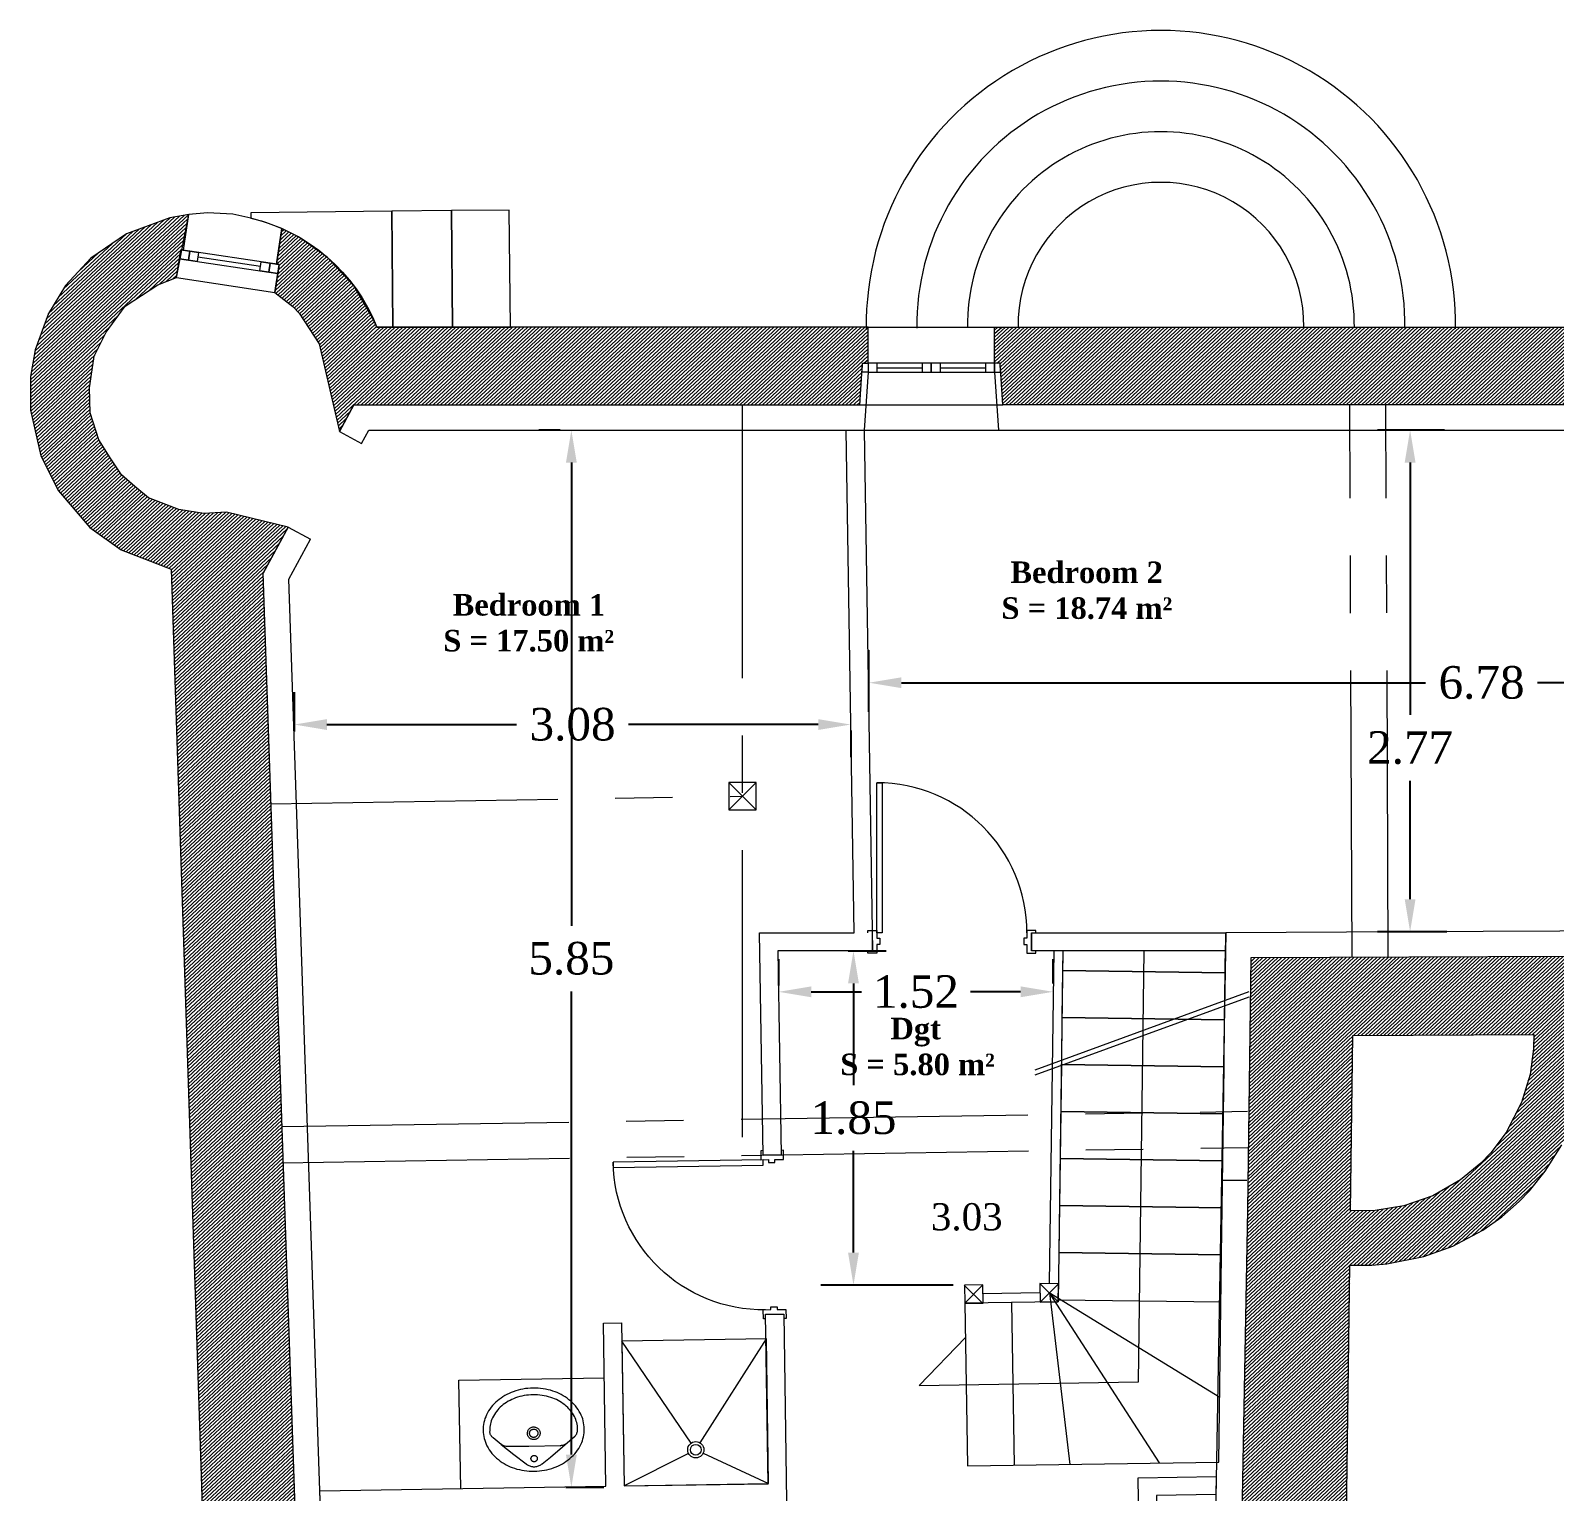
# Model space of a CAD drawing. Header units: millimetres. Extents: x -17502 to -16646, y 1856 to 2034.
# Drawn here: x -17477.45 to -17469.02, y 2014.85 to 2022.93 of the extents above; entities that cross this region are included whole.
import ezdxf
from ezdxf.enums import TextEntityAlignment as Align

# ---------------------------------------------------------------- set-up
doc = ezdxf.new("R2010")
doc.units = ezdxf.units.MM
doc.linetypes.add('AXES', pattern=[50.8, 31.75, -6.35, 6.35, -6.35])
doc.layers.get('0').update_dxf_attribs({"lineweight": 9})
doc.layers.get('Defpoints').update_dxf_attribs({"lineweight": 9})
for name, color, linetype in [('CALQUE_DE_PORTE', 7, 'Continuous'), ('cartouche', 7, 'Continuous'), ('CLOISON', 7, 'Continuous')]:
    doc.layers.add(name, color=color, linetype=linetype)
doc.layers.add('CALQUE_DE_SYMBOLE', color=7, linetype='Continuous', lineweight=9)
doc.styles.get("Standard").update_dxf_attribs({"font": 'times.ttf'})
doc.dimstyles.get("Standard").update_dxf_attribs({"dimtxt": 0.18, "dimasz": 0.18, "dimexe": 0.18, "dimexo": 0.0625, "dimgap": 0.09, "dimtad": 0, "dimtih": 1, "dimtoh": 1, "dimzin": 0, "dimdsep": 46, "dimtxsty": 'Standard', "dimcen": 0.09, "dimadec": 0, "dimazin": 0, "dimtfac": 1, "dimtofl": 0, "dimtmove": 0, "dimatfit": 3, "dimfxl": 1, "dimtolj": 1, "dimtzin": 0, "dimarcsym": 0})

# ---------------------------------------------------------------- blocks, each defined once
blk = doc.blocks.new('PWRDRWGRP197523872', base_point=(6417.13716, 2479.38688))
at = {"layer": 'CALQUE_DE_SYMBOLE', "color": 7, "linetype": 'Continuous'}
for centre, radius, start, end in [((6445.13739, 2445.39477), 33.99211, 90, 108.79071), ((6445.13739, 2445.39477), 33.99211, 71.20929, 90), ((6440.49362, 2454.20044), 23.87634, 129.40067, 153.24002), ((6443.3061, 2450.77633), 28.3076, 108.79071, 129.40067), ((6446.96824, 2450.77633), 28.3076, 50.59933, 71.20929), ((6449.78116, 2454.20044), 23.87634, 26.75998, 50.59933), ((6436.15753, 2456.38689), 19.02037, 153.24002, 180), ((6454.11681, 2456.38689), 19.02037, 0, 26.75998), ((6436.15753, 2456.38689), 19.02037, 180, 206.75998), ((6454.11681, 2456.38689), 19.02037, 333.24002, 0), ((6440.49362, 2458.57328), 23.87634, 206.75998, 230.59933), ((6449.78116, 2458.57328), 23.87634, 309.40067, 333.24002), ((6443.3061, 2461.99739), 28.3076, 230.59933, 251.20929), ((6446.96824, 2461.99739), 28.3076, 288.79071, 309.40067), ((6445.13739, 2467.379), 33.99211, 251.20929, 270), ((6445.13739, 2467.379), 33.99211, 270, 288.79071)]:
    blk.add_arc(centre, radius, start, end, dxfattribs=at)
blk = doc.blocks.new('PWRDRWGRP197523808', base_point=(6420.83719, 2467.379))
at = {"layer": 'CALQUE_DE_SYMBOLE', "color": 7, "linetype": 'Continuous'}
for centre, radius, start, end in [((6436.15753, 2456.38689), 15.32039, 177.9749, 180), ((6436.15753, 2456.38689), 15.32039, 180, 206.75998), ((6454.11681, 2456.38689), 15.32039, 333.24002, 0), ((6454.11681, 2456.38689), 15.32039, 0, 2.0251), ((6440.49362, 2458.57328), 20.17631, 206.75998, 230.59933), ((6449.78095, 2458.57328), 20.17631, 309.40067, 333.24002), ((6443.30632, 2461.99744), 24.60756, 230.59933, 251.20929), ((6445.13739, 2467.379), 30.29213, 251.20929, 270), ((6445.13739, 2467.379), 30.29213, 270, 288.79071), ((6446.96824, 2461.99744), 24.60756, 288.79071, 309.40067)]:
    blk.add_arc(centre, radius, start, end, dxfattribs=at)
blk = doc.blocks.new('A$C0F3700F1')
at = {"lineweight": 9}
for p, q in [((0.2376, 0.5228), (0.2354, 0.5229)), ((0.2419, 0.5223), (0.2376, 0.5228)), ((0.2462, 0.5213), (0.2419, 0.5223)), ((0.2503, 0.5201), (0.2462, 0.5213)), ((0.2544, 0.5184), (0.2503, 0.5201)), ((0.2583, 0.5165), (0.2544, 0.5184)), ((0.262, 0.5141), (0.2583, 0.5165)), ((0.2654, 0.5115), (0.262, 0.5141)), ((0.2687, 0.5086), (0.2654, 0.5115)), ((0.2717, 0.5054), (0.2687, 0.5086)), ((0.3097, 0.4603), (0.2717, 0.5054)), ((0.3097, 0.4603), (0.3651, 0.3928)), ((0.3098, 0.458), (0.3097, 0.4603)), ((0.3098, 0.458), (0.3098, 0.458)), ((0.3124, 0.4545), (0.3098, 0.458)), ((0.3147, 0.4507), (0.3124, 0.4545)), ((0.3167, 0.4468), (0.3147, 0.4507)), ((0.3183, 0.4428), (0.3167, 0.4468)), ((0.3195, 0.4386), (0.3183, 0.4428)), ((0.3204, 0.4343), (0.3195, 0.4386)), ((0.3209, 0.43), (0.3204, 0.4343)), ((0.3211, 0.4256), (0.3209, 0.43)), ((0.3211, 0.4271), (0.3211, 0.4256)), ((0.3221, 0.3074), (0.3211, 0.4271)), ((0.3651, 0.3928), (0.4192, 0.3243)), ((0.2152, 0.2837), (0.215, 0.28)), ((0.215, 0.28), (0.2152, 0.2763)), ((0.2158, 0.2873), (0.2152, 0.2837)), ((0.2152, 0.2763), (0.2158, 0.2727)), ((0.2167, 0.2908), (0.2158, 0.2873)), ((0.2158, 0.2727), (0.2167, 0.2692)), ((0.218, 0.2942), (0.2167, 0.2908)), ((0.2167, 0.2692), (0.218, 0.2658)), ((0.2197, 0.2975), (0.218, 0.2942)), ((0.218, 0.2658), (0.2197, 0.2625)), ((0.2217, 0.3006), (0.2197, 0.2975)), ((0.2197, 0.2625), (0.2217, 0.2594)), ((0.224, 0.3034), (0.2217, 0.3006)), ((0.2217, 0.2594), (0.224, 0.2566)), ((0.2266, 0.306), (0.224, 0.3034)), ((0.224, 0.2566), (0.2266, 0.254)), ((0.2294, 0.3083), (0.2266, 0.306)), ((0.2266, 0.254), (0.2294, 0.2517)), ((0.2271, 0.2824), (0.227, 0.28)), ((0.227, 0.28), (0.2271, 0.2776)), ((0.2275, 0.2848), (0.2271, 0.2824)), ((0.2271, 0.2776), (0.2275, 0.2752)), ((0.2281, 0.2871), (0.2275, 0.2848)), ((0.2275, 0.2752), (0.2281, 0.2729)), ((0.229, 0.2894), (0.2281, 0.2871)), ((0.2281, 0.2729), (0.229, 0.2706)), ((0.2301, 0.2915), (0.229, 0.2894)), ((0.229, 0.2706), (0.2301, 0.2685)), ((0.2325, 0.3103), (0.2294, 0.3083)), ((0.2314, 0.2935), (0.2301, 0.2915)), ((0.2301, 0.2685), (0.2314, 0.2665)), ((0.2329, 0.2954), (0.2314, 0.2935)), ((0.2314, 0.2665), (0.2329, 0.2646)), ((0.2358, 0.312), (0.2325, 0.3103)), ((0.2346, 0.2971), (0.2329, 0.2954)), ((0.2329, 0.2646), (0.2346, 0.2629)), ((0.2365, 0.2986), (0.2346, 0.2971)), ((0.2346, 0.2629), (0.2365, 0.2614)), ((0.2392, 0.3133), (0.2358, 0.312)), ((0.2385, 0.2999), (0.2365, 0.2986)), ((0.2365, 0.2614), (0.2385, 0.2601)), ((0.2406, 0.301), (0.2385, 0.2999)), ((0.2385, 0.2601), (0.2406, 0.259)), ((0.2427, 0.3142), (0.2392, 0.3133)), ((0.2429, 0.3019), (0.2406, 0.301)), ((0.2406, 0.259), (0.2429, 0.2581)), ((0.2463, 0.3148), (0.2427, 0.3142)), ((0.2452, 0.3025), (0.2429, 0.3019)), ((0.2429, 0.2581), (0.2452, 0.2575)), ((0.2476, 0.3029), (0.2452, 0.3025)), ((0.2452, 0.2575), (0.2476, 0.2571)), ((0.25, 0.315), (0.2463, 0.3148)), ((0.25, 0.303), (0.2476, 0.3029)), ((0.2476, 0.2571), (0.25, 0.257)), ((0.2537, 0.3148), (0.25, 0.315)), ((0.2524, 0.3029), (0.25, 0.303)), ((0.25, 0.257), (0.2524, 0.2571)), ((0.2524, 0.3029), (0.2524, 0.3029)), ((0.2548, 0.3025), (0.2524, 0.3029)), ((0.2524, 0.2571), (0.2548, 0.2575)), ((0.2537, 0.3148), (0.2537, 0.3148)), ((0.2573, 0.3142), (0.2537, 0.3148)), ((0.2571, 0.3019), (0.2548, 0.3025)), ((0.2548, 0.2575), (0.2571, 0.2581)), ((0.2594, 0.301), (0.2571, 0.3019)), ((0.2571, 0.2581), (0.2594, 0.259)), ((0.2608, 0.3133), (0.2573, 0.3142)), ((0.2615, 0.2999), (0.2594, 0.301)), ((0.2594, 0.259), (0.2615, 0.2601)), ((0.2642, 0.312), (0.2608, 0.3133)), ((0.2635, 0.2986), (0.2615, 0.2999)), ((0.2615, 0.2601), (0.2635, 0.2614)), ((0.2654, 0.2971), (0.2635, 0.2986)), ((0.2635, 0.2614), (0.2654, 0.2629)), ((0.2675, 0.3103), (0.2642, 0.312)), ((0.2671, 0.2954), (0.2654, 0.2971)), ((0.2654, 0.2629), (0.2671, 0.2646)), ((0.2686, 0.2935), (0.2671, 0.2954)), ((0.2671, 0.2646), (0.2686, 0.2665)), ((0.2706, 0.3083), (0.2675, 0.3103)), ((0.2699, 0.2915), (0.2686, 0.2935)), ((0.2686, 0.2665), (0.2699, 0.2685)), ((0.271, 0.2894), (0.2699, 0.2915)), ((0.2699, 0.2685), (0.271, 0.2706)), ((0.2734, 0.306), (0.2706, 0.3083)), ((0.2706, 0.2517), (0.2734, 0.254)), ((0.2719, 0.2871), (0.271, 0.2894)), ((0.271, 0.2706), (0.2719, 0.2729)), ((0.2725, 0.2848), (0.2719, 0.2871)), ((0.2719, 0.2729), (0.2725, 0.2752)), ((0.2729, 0.2824), (0.2725, 0.2848)), ((0.2725, 0.2752), (0.2729, 0.2776)), ((0.273, 0.28), (0.2729, 0.2824)), ((0.2729, 0.2776), (0.273, 0.28)), ((0.276, 0.3034), (0.2734, 0.306)), ((0.2734, 0.254), (0.276, 0.2566)), ((0.2783, 0.3006), (0.276, 0.3034)), ((0.276, 0.2566), (0.2783, 0.2594)), ((0.2803, 0.2975), (0.2783, 0.3006)), ((0.2783, 0.2594), (0.2803, 0.2625)), ((0.282, 0.2942), (0.2803, 0.2975)), ((0.2803, 0.2625), (0.282, 0.2658)), ((0.2833, 0.2908), (0.282, 0.2942)), ((0.282, 0.2658), (0.2833, 0.2692)), ((0.2842, 0.2873), (0.2833, 0.2908)), ((0.2833, 0.2692), (0.2842, 0.2727)), ((0.2848, 0.2837), (0.2842, 0.2873)), ((0.2842, 0.2727), (0.2848, 0.2763)), ((0.285, 0.28), (0.2848, 0.2837)), ((0.2848, 0.2763), (0.285, 0.28)), ((0.3211, 0.1329), (0.3221, 0.3074)), ((0.3726, 0.2818), (0.3725, 0.28)), ((0.3725, 0.28), (0.3726, 0.2782)), ((0.3729, 0.2836), (0.3726, 0.2818)), ((0.3726, 0.2782), (0.3729, 0.2764)), ((0.3734, 0.2854), (0.3729, 0.2836)), ((0.3729, 0.2764), (0.3734, 0.2746)), ((0.374, 0.2871), (0.3734, 0.2854)), ((0.3734, 0.2746), (0.374, 0.2729)), ((0.3748, 0.2888), (0.374, 0.2871)), ((0.374, 0.2729), (0.3748, 0.2713)), ((0.3758, 0.2903), (0.3748, 0.2888)), ((0.3748, 0.2713), (0.3758, 0.2697)), ((0.377, 0.2917), (0.3758, 0.2903)), ((0.3758, 0.2697), (0.377, 0.2683)), ((0.3783, 0.293), (0.377, 0.2917)), ((0.377, 0.2683), (0.3783, 0.267)), ((0.3797, 0.2942), (0.3783, 0.293)), ((0.3783, 0.267), (0.3797, 0.2658)), ((0.3812, 0.2952), (0.3797, 0.2942)), ((0.3797, 0.2658), (0.3812, 0.2648)), ((0.3829, 0.296), (0.3812, 0.2952)), ((0.3812, 0.2648), (0.3829, 0.264)), ((0.3846, 0.2966), (0.3829, 0.296)), ((0.3829, 0.264), (0.3846, 0.2634)), ((0.3864, 0.2971), (0.3846, 0.2966)), ((0.3846, 0.2634), (0.3864, 0.2629)), ((0.3882, 0.2974), (0.3864, 0.2971)), ((0.3864, 0.2629), (0.3882, 0.2626)), ((0.39, 0.2975), (0.3882, 0.2974)), ((0.3882, 0.2626), (0.39, 0.2625)), ((0.3918, 0.2974), (0.39, 0.2975)), ((0.39, 0.2625), (0.3918, 0.2626)), ((0.3918, 0.2974), (0.3918, 0.2974)), ((0.3936, 0.2971), (0.3918, 0.2974)), ((0.3918, 0.2626), (0.3936, 0.2629)), ((0.3954, 0.2966), (0.3936, 0.2971)), ((0.3936, 0.2629), (0.3954, 0.2634)), ((0.3971, 0.296), (0.3954, 0.2966)), ((0.3954, 0.2634), (0.3971, 0.264)), ((0.3987, 0.2952), (0.3971, 0.296)), ((0.3971, 0.264), (0.3987, 0.2648)), ((0.4003, 0.2942), (0.3987, 0.2952)), ((0.3987, 0.2648), (0.4003, 0.2658)), ((0.4017, 0.293), (0.4003, 0.2942)), ((0.4003, 0.2658), (0.4017, 0.267)), ((0.403, 0.2917), (0.4017, 0.293)), ((0.4017, 0.267), (0.403, 0.2683)), ((0.4042, 0.2903), (0.403, 0.2917)), ((0.403, 0.2683), (0.4042, 0.2697)), ((0.4052, 0.2888), (0.4042, 0.2903)), ((0.4042, 0.2697), (0.4052, 0.2713)), ((0.406, 0.2871), (0.4052, 0.2888)), ((0.4052, 0.2713), (0.406, 0.2729)), ((0.4066, 0.2854), (0.406, 0.2871)), ((0.406, 0.2729), (0.4066, 0.2746)), ((0.4071, 0.2836), (0.4066, 0.2854)), ((0.4066, 0.2746), (0.4071, 0.2764)), ((0.4074, 0.2818), (0.4071, 0.2836)), ((0.4071, 0.2764), (0.4074, 0.2782)), ((0.4075, 0.28), (0.4074, 0.2818)), ((0.4074, 0.2782), (0.4075, 0.28)), ((0.4192, 0.3243), (0.4211, 0.3218)), ((0.4211, 0.3218), (0.4239, 0.3178)), ((0.4239, 0.3178), (0.4264, 0.3136)), ((0.4264, 0.3136), (0.4286, 0.3093)), ((0.4286, 0.3093), (0.4305, 0.3048)), ((0.4311, 0.2569), (0.4293, 0.2523)), ((0.4305, 0.3048), (0.432, 0.3001)), ((0.4325, 0.2615), (0.4311, 0.2569)), ((0.432, 0.3001), (0.4333, 0.2954)), ((0.4336, 0.2663), (0.4325, 0.2615)), ((0.4333, 0.2954), (0.4342, 0.2906)), ((0.4344, 0.2711), (0.4336, 0.2663)), ((0.4342, 0.2906), (0.4348, 0.2857)), ((0.4349, 0.276), (0.4344, 0.2711)), ((0.4348, 0.2857), (0.435, 0.2809)), ((0.435, 0.2809), (0.4349, 0.276)), ((0.2294, 0.2517), (0.2325, 0.2497)), ((0.2325, 0.2497), (0.2358, 0.248)), ((0.2358, 0.248), (0.2392, 0.2467)), ((0.2392, 0.2467), (0.2427, 0.2458)), ((0.2427, 0.2458), (0.2463, 0.2452)), ((0.2463, 0.2452), (0.25, 0.245)), ((0.25, 0.245), (0.2537, 0.2452)), ((0.2537, 0.2452), (0.2573, 0.2458)), ((0.2573, 0.2458), (0.2608, 0.2467)), ((0.2608, 0.2467), (0.2642, 0.248)), ((0.2642, 0.248), (0.2675, 0.2497)), ((0.2675, 0.2497), (0.2706, 0.2517)), ((0.3827, 0.1892), (0.3278, 0.1214)), ((0.4192, 0.2357), (0.3827, 0.1892)), ((0.4221, 0.2396), (0.4192, 0.2357)), ((0.4248, 0.2436), (0.4221, 0.2396)), ((0.4272, 0.2479), (0.4248, 0.2436)), ((0.4293, 0.2523), (0.4272, 0.2479)), ((0.3278, 0.1214), (0.2717, 0.0546)), ((0.3098, 0.102), (0.3124, 0.1055)), ((0.3124, 0.1055), (0.3147, 0.1092)), ((0.3147, 0.1092), (0.3166, 0.1131)), ((0.3166, 0.1131), (0.3183, 0.1171)), ((0.3183, 0.1171), (0.3195, 0.1213)), ((0.3195, 0.1213), (0.3204, 0.1256)), ((0.3204, 0.1256), (0.3209, 0.1299)), ((0.3209, 0.1299), (0.3211, 0.1342)), ((0.3211, 0.1344), (0.3211, 0.1342)), ((0.3211, 0.1342), (0.3211, 0.1329)), ((0.2398, 0.0374), (0.2354, 0.0371)), ((0.2441, 0.0382), (0.2398, 0.0374)), ((0.2483, 0.0393), (0.2441, 0.0382)), ((0.2524, 0.0407), (0.2483, 0.0393)), ((0.2564, 0.0425), (0.2524, 0.0407)), ((0.2602, 0.0447), (0.2564, 0.0425)), ((0.2638, 0.0471), (0.2602, 0.0447)), ((0.2671, 0.0499), (0.2638, 0.0471)), ((0.2702, 0.053), (0.2671, 0.0499)), ((0.2717, 0.0546), (0.2702, 0.053))]:
    blk.add_line(p, q, dxfattribs=at)
at = {"lineweight": 9, "xscale": -0.009999999994778408, "yscale": 0.01000000000203727, "zscale": 0.01, "rotation": 270.0001059504748}
for name, p in [('PWRDRWGRP197523872', (0.46, 0)), ('PWRDRWGRP197523808', (0.3399, 0.037))]:
    blk.add_blockref(name, p, dxfattribs=at)
blk = doc.blocks.new('*D340')
at = {"color": 0, "lineweight": -2, "transparency": 16777216}
for p, q in [((-17469.6309, 2020.7228), (-17470.0015, 2020.7228)), ((-17469.8215, 2020.5428), (-17469.8215, 2019.1472)), ((-17469.8215, 2018.1282), (-17469.8215, 2018.7836)), ((-17469.6186, 2017.9482), (-17470.0015, 2017.9482))]:
    blk.add_line(p, q, dxfattribs=at)
at = {"color": 0, "lineweight": 9, "transparency": 16777216}
for points in [[(-17469.8515, 2020.5428), (-17469.7915, 2020.5428), (-17469.8215, 2020.7228)], [(-17469.8515, 2018.1282), (-17469.7915, 2018.1282), (-17469.8215, 2017.9482)]]:
    blk.add_solid(points, dxfattribs=at)
at = {"layer": 'Defpoints', "color": 0, "lineweight": 9, "transparency": 16777216}
for p in [(-17469.5684, 2020.7228), (-17469.8215, 2017.9482), (-17469.5561, 2017.9482)]:
    blk.add_point(p, dxfattribs=at)
at = {"color": 0, "lineweight": 9, "transparency": 16777216, "insert": (-17469.8215, 2018.9654), "char_height": 0.18, "attachment_point": 5}
blk.add_mtext('\\A1;2.77', dxfattribs=at)
blk = doc.blocks.new('A$C252C0633')
at = {"layer": 'CALQUE_DE_PORTE', "color": 15, "linetype": 'Continuous', "lineweight": 9}
for p, q in [((0.05, 0.9427), (0.08, 0.9427)), ((0.05, 0.1127), (0.05, 0.9427)), ((0.05, 0.9427), (0.05, 0.9427)), ((0.08, 0.9427), (0.08, 0.1127)), ((0, 0.1127), (0, 0.1254)), ((0, 0.1254), (0.05, 0.1254)), ((0.05, 0.1254), (0.05, 0.0827)), ((0.08, 0.1127), (0.05, 0.1127)), ((0.93, 0.1254), (0.88, 0.1254)), ((0.88, 0.1254), (0.88, 0.0827)), ((0.93, 0.1127), (0.93, 0.1254)), ((0, 0), (0, 0.0127)), ((0.05, 0), (0, 0)), ((0.05, 0.0827), (0.0659, 0.0827)), ((0.0659, 0.0476), (0.05, 0.0476)), ((0.05, 0.0476), (0.05, 0)), ((0.0659, 0.0827), (0.0659, 0.0476)), ((0.88, 0.0827), (0.8641, 0.0827)), ((0.8641, 0.0827), (0.8641, 0.0476)), ((0.8641, 0.0476), (0.88, 0.0476)), ((0.88, 0.0476), (0.88, 0)), ((0.88, 0), (0.93, 0)), ((0.93, 0), (0.93, 0.0127))]:
    blk.add_line(p, q, dxfattribs=at)
blk.add_arc((0.05, 0.1127), 0.83, 0, 90, dxfattribs=at)
at = {"layer": 'CLOISON', "color": 1, "linetype": 'Continuous', "lineweight": 9}
for p, q in [((0.0246, 0.1127), (0.0246, 0.0127)), ((0.9054, 0.1127), (0.9054, 0.0127))]:
    blk.add_line(p, q, dxfattribs=at)
blk = doc.blocks.new('*D570')
at = {"color": 0, "lineweight": -2, "transparency": 16777216}
for p, q in [((-17466.0374, 2019.6778), (-17466.0374, 2019.1455)), ((-17472.8152, 2019.1643), (-17472.8152, 2019.5055)), ((-17472.6352, 2019.3255), (-17469.7355, 2019.3255)), ((-17466.2174, 2019.3255), (-17469.1171, 2019.3255))]:
    blk.add_line(p, q, dxfattribs=at)
at = {"color": 0, "lineweight": 9, "transparency": 16777216}
for points in [[(-17472.6352, 2019.3555), (-17472.6352, 2019.2955), (-17472.8152, 2019.3255)], [(-17466.2174, 2019.3555), (-17466.2174, 2019.2955), (-17466.0374, 2019.3255)]]:
    blk.add_solid(points, dxfattribs=at)
at = {"layer": 'Defpoints', "color": 0, "lineweight": 9, "transparency": 16777216}
for p in [(-17466.0374, 2019.7403), (-17466.0374, 2019.3255), (-17472.8152, 2019.1018)]:
    blk.add_point(p, dxfattribs=at)
at = {"color": 0, "lineweight": 9, "transparency": 16777216, "insert": (-17469.4263, 2019.3255), "char_height": 0.18, "attachment_point": 5}
blk.add_mtext('\\A1;6.78', dxfattribs=at)
blk = doc.blocks.new('*D571')
at = {"color": 0, "lineweight": -2, "transparency": 16777216}
for p, q in [((-17474.5235, 2020.7228), (-17474.641, 2020.7228)), ((-17474.461, 2020.5428), (-17474.461, 2017.9817)), ((-17474.461, 2015.0569), (-17474.461, 2017.618)), ((-17474.4912, 2014.8769), (-17474.281, 2014.8769))]:
    blk.add_line(p, q, dxfattribs=at)
at = {"color": 0, "lineweight": 9, "transparency": 16777216}
for points in [[(-17474.491, 2020.5428), (-17474.431, 2020.5428), (-17474.461, 2020.7228)], [(-17474.491, 2015.0569), (-17474.431, 2015.0569), (-17474.461, 2014.8769)]]:
    blk.add_solid(points, dxfattribs=at)
at = {"layer": 'Defpoints', "color": 0, "lineweight": 9, "transparency": 16777216}
for p in [(-17474.461, 2020.7228), (-17474.461, 2020.7228), (-17474.5537, 2014.8769)]:
    blk.add_point(p, dxfattribs=at)
at = {"color": 0, "lineweight": 9, "transparency": 16777216, "insert": (-17474.461, 2017.7998), "char_height": 0.18, "attachment_point": 5}
blk.add_mtext('\\A1;5.85', dxfattribs=at)
blk = doc.blocks.new('*D572')
at = {"color": 0, "lineweight": -2, "transparency": 16777216}
for p, q in [((-17475.9932, 2019.0563), (-17475.9932, 2019.2741)), ((-17475.8132, 2019.0941), (-17474.7639, 2019.0941)), ((-17473.0956, 2019.0941), (-17474.1448, 2019.0941)), ((-17472.9156, 2019.0607), (-17472.9156, 2018.9141))]:
    blk.add_line(p, q, dxfattribs=at)
at = {"color": 0, "lineweight": 9, "transparency": 16777216}
for points in [[(-17475.8132, 2019.1241), (-17475.8132, 2019.0641), (-17475.9932, 2019.0941)], [(-17473.0956, 2019.1241), (-17473.0956, 2019.0641), (-17472.9156, 2019.0941)]]:
    blk.add_solid(points, dxfattribs=at)
at = {"layer": 'Defpoints', "color": 0, "lineweight": 9, "transparency": 16777216}
for p in [(-17472.9156, 2019.1232), (-17472.9156, 2019.0941), (-17475.9932, 2018.9938)]:
    blk.add_point(p, dxfattribs=at)
at = {"color": 0, "lineweight": 9, "transparency": 16777216, "insert": (-17474.4544, 2019.0941), "char_height": 0.18, "attachment_point": 5}
blk.add_mtext('\\A1;3.08', dxfattribs=at)
blk = doc.blocks.new('*D574')
at = {"color": 0, "lineweight": -2, "transparency": 16777216}
for p, q in [((-17473.3143, 2017.6503), (-17473.3143, 2017.7959)), ((-17471.7959, 2017.6611), (-17471.7959, 2017.7959)), ((-17473.1343, 2017.6159), (-17472.8566, 2017.6159)), ((-17471.9759, 2017.6159), (-17472.2536, 2017.6159))]:
    blk.add_line(p, q, dxfattribs=at)
at = {"color": 0, "lineweight": 9, "transparency": 16777216}
for points in [[(-17473.1343, 2017.6459), (-17473.1343, 2017.5859), (-17473.3143, 2017.6159)], [(-17471.9759, 2017.6459), (-17471.9759, 2017.5859), (-17471.7959, 2017.6159)]]:
    blk.add_solid(points, dxfattribs=at)
at = {"layer": 'Defpoints', "color": 0, "lineweight": 9, "transparency": 16777216}
for p in [(-17471.7959, 2017.6159), (-17473.3143, 2017.5878), (-17471.7959, 2017.5986)]:
    blk.add_point(p, dxfattribs=at)
at = {"color": 0, "lineweight": 9, "transparency": 16777216, "insert": (-17472.5551, 2017.6159), "char_height": 0.18, "attachment_point": 5}
blk.add_mtext('\\A1;1.52', dxfattribs=at)
blk = doc.blocks.new('*D575')
at = {"color": 0, "lineweight": -2, "transparency": 16777216}
for p, q in [((-17472.9295, 2017.8425), (-17472.7205, 2017.8425)), ((-17472.9005, 2017.6625), (-17472.9005, 2017.0997)), ((-17472.9005, 2016.1733), (-17472.9005, 2016.7361)), ((-17472.35, 2015.9933), (-17473.0805, 2015.9933))]:
    blk.add_line(p, q, dxfattribs=at)
at = {"color": 0, "lineweight": 9, "transparency": 16777216}
for points in [[(-17472.9305, 2017.6625), (-17472.8705, 2017.6625), (-17472.9005, 2017.8425)], [(-17472.9305, 2016.1733), (-17472.8705, 2016.1733), (-17472.9005, 2015.9933)]]:
    blk.add_solid(points, dxfattribs=at)
at = {"layer": 'Defpoints', "color": 0, "lineweight": 9, "transparency": 16777216}
for p in [(-17472.992, 2017.8425), (-17472.9005, 2015.9933), (-17472.2875, 2015.9933)]:
    blk.add_point(p, dxfattribs=at)
at = {"color": 0, "lineweight": 9, "transparency": 16777216, "insert": (-17472.9005, 2016.9179), "char_height": 0.18, "attachment_point": 5}
blk.add_mtext('\\A1;1.85', dxfattribs=at)

msp = doc.modelspace()

# ---------------------------------------------------------------- hatches: boundary and pattern name
at = {"lineweight": 9}
h = msp.add_hatch(dxfattribs=at)
h.set_pattern_fill('ANSI31', color=256, scale=0.0045, angle=358, style=0)
h.set_pattern_definition([(43, (2697.647914, 3561.128666), (-0.009744051569, 0.010449216012), [])])
h.paths.add_polyline_path([(-17468.1196, 2021.2928), (-17465.4767, 2021.2928), (-17465.4698, 2019.5349), (-17465.6698, 2019.5341), (-17465.6699, 2019.5791), (-17465.8999, 2019.5782), (-17465.8999, 2020.8628), (-17468.0746, 2020.8628), (-17468.0896, 2021.0928), (-17468.1196, 2021.0928)], flags=17)
h.paths.add_polyline_path([(-17465.468, 2019.0849), (-17465.668, 2019.0841), (-17465.6678, 2019.0391), (-17465.7178, 2019.0389), (-17465.8978, 2019.0382), (-17465.893, 2017.8244), (-17470.7022, 2017.8031), (-17470.7205, 2016.4121), (-17470.8629, 2008.7347), (-17475.7923, 2008.6565), (-17475.9407, 2013.145), (-17475.4967, 2013.1597), (-17475.5199, 2013.8593), (-17475.9572, 2013.8449), (-17476.1652, 2019.9308), (-17476.0281, 2020.1863), (-17476.3684, 2020.2681), (-17476.494, 2020.2622), (-17476.6331, 2020.2837), (-17476.7996, 2020.3472), (-17476.8749, 2020.4109), (-17476.9502, 2020.4745), (-17477.0122, 2020.5692), (-17477.0754, 2020.669), (-17477.1228, 2020.8175), (-17477.1266, 2020.9561), (-17477.0998, 2021.1315), (-17477.0351, 2021.2642), (-17476.9296, 2021.4074), (-17476.7481, 2021.5269), (-17476.6446, 2021.5659), (-17476.5772, 2021.9148), (-17476.6828, 2021.8967), (-17476.9224, 2021.8086), (-17477.1199, 2021.6731), (-17477.2586, 2021.5229), (-17477.3538, 2021.3683), (-17477.4277, 2021.1673), (-17477.4529, 2021.0191), (-17477.4529, 2020.833), (-17477.3953, 2020.5806), (-17477.2978, 2020.3861), (-17477.1246, 2020.1838), (-17476.951, 2020.0597), (-17476.6751, 2019.9544), (-17476.2823, 2008.0823), (-17470.2602, 2008.1767), (-17470.1545, 2016.105), (-17470.0334, 2016.1045), (-17469.9502, 2016.111), (-17469.746, 2016.1513), (-17469.5851, 2016.2093), (-17469.4185, 2016.2982), (-17469.3144, 2016.372), (-17469.2184, 2016.456), (-17469.1618, 2016.5145), (-17469.0737, 2016.6234), (-17468.9831, 2016.7693), (-17468.9406, 2016.8577), (-17468.9002, 2016.9642), (-17468.8735, 2017.0574), (-17468.854, 2017.1531), (-17468.8414, 2017.2582), (-17468.8379, 2017.3806), (-17465.46, 2017.3964)])
h.paths.add_polyline_path([(-17469.1378, 2017.3792), (-17469.1391, 2017.3004), (-17469.1581, 2017.1585), (-17469.2048, 2017.004), (-17469.2903, 2016.8381), (-17469.3752, 2016.726), (-17469.4297, 2016.669), (-17469.542, 2016.5763), (-17469.6964, 2016.488), (-17469.8568, 2016.4318), (-17470.0153, 2016.4056), (-17470.1506, 2016.4046), (-17470.1378, 2017.3745)], flags=16)
h.paths.add_polyline_path([(-17475.8964, 2013.7468), (-17475.6165, 2013.7561), (-17475.6, 2013.2564), (-17475.8798, 2013.2471)], flags=16)
h = msp.add_hatch(dxfattribs=at)
h.set_pattern_fill('ANSI31', color=256, scale=0.0045, angle=358, style=0)
h.set_pattern_definition([(43, (2515.887119, 3432.671457), (-0.009744051569, 0.010449216012), [])])
h.paths.add_polyline_path([(-17472.85, 2021.0928), (-17472.82, 2021.0928), (-17472.82, 2021.2928), (-17473.9696, 2021.2928), (-17475.5372, 2021.2928), (-17475.5584, 2021.3423), (-17475.6621, 2021.5178), (-17475.8119, 2021.6794), (-17475.9697, 2021.7909), (-17476.063, 2021.8378), (-17476.0926, 2021.64), (-17476.0777, 2021.6378), (-17476.1007, 2021.4845), (-17476.002, 2021.4063), (-17475.9658, 2021.3688), (-17475.8561, 2021.1999), (-17475.7443, 2020.715), (-17475.665, 2020.8628), (-17473.9696, 2020.8628), (-17472.865, 2020.8628)])
h = msp.add_hatch(dxfattribs=at)
h.set_pattern_fill('ANSI31', color=256, scale=0.0045, angle=358, style=0)
h.set_pattern_definition([(43, (2743.227143, 3231.662814), (-0.009744051569, 0.010449216012), [])])
h.paths.add_polyline_path([(-17472.12, 2021.2928), (-17468.8196, 2021.2928), (-17468.8196, 2021.0928), (-17468.8496, 2021.0928), (-17468.8646, 2020.8628), (-17472.075, 2020.8628), (-17472.09, 2021.0928), (-17472.12, 2021.0908)])

# ---------------------------------------------------------------- linework, layer by layer
for points in [[(-17475.9572, 2013.8449), (-17476.1652, 2019.9308), (-17476.0281, 2020.1863), (-17476.3684, 2020.2681), (-17476.494, 2020.2622), (-17476.6331, 2020.2837), (-17476.7996, 2020.3472), (-17476.8749, 2020.4109), (-17476.9502, 2020.4745), (-17477.0122, 2020.5692), (-17477.0754, 2020.669), (-17477.1228, 2020.8175), (-17477.1266, 2020.9561), (-17477.0998, 2021.1315), (-17477.0351, 2021.2642), (-17476.9296, 2021.4074), (-17476.7481, 2021.5269), (-17476.6446, 2021.5659), (-17476.5772, 2021.9148), (-17476.6828, 2021.8967), (-17476.9224, 2021.8086), (-17477.1199, 2021.6731), (-17477.2586, 2021.5229), (-17477.3538, 2021.3683), (-17477.4277, 2021.1673), (-17477.4529, 2021.0191), (-17477.4529, 2020.833), (-17477.3953, 2020.5806), (-17477.2978, 2020.3861), (-17477.1246, 2020.1838), (-17476.951, 2020.0597), (-17476.6751, 2019.9544), (-17476.2823, 2008.0823)], [(-17476.6446, 2021.5659), (-17476.6217, 2021.7192), (-17476.6069, 2021.717), (-17476.5772, 2021.9148)], [(-17476.063, 2021.8378), (-17476.151, 2021.8715), (-17476.2344, 2021.895), (-17476.3329, 2021.9173), (-17476.4739, 2021.9243), (-17476.5772, 2021.9148)], [(-17476.1007, 2021.4845), (-17476.0777, 2021.6378), (-17476.0926, 2021.64), (-17476.063, 2021.8378)], [(-17476.6446, 2021.5659), (-17476.1007, 2021.4845)], [(-17472.82, 2021.2928), (-17472.12, 2021.2928)], [(-17475.665, 2020.8628), (-17475.7443, 2020.715)], [(-17472.865, 2020.8628), (-17472.075, 2020.8628)], [(-17476.0281, 2020.1863), (-17476.1652, 2019.9308)], [(-17473.5892, 2018.6228), (-17473.4392, 2018.7728)], [(-17473.4392, 2018.6228), (-17473.5892, 2018.7728)], [(-17471.7424, 2017.8425), (-17471.768, 2015.9015), (-17472.284, 2015.8934), (-17472.2697, 2014.9935), (-17470.8796, 2015.0155), (-17470.8422, 2017.8725), (-17470.8422, 2017.8725), (-17470.8422, 2017.8725)], [(-17471.7424, 2017.8425), (-17471.7438, 2017.7332), (-17470.8439, 2017.7213), (-17470.8422, 2017.8725), (-17470.8422, 2017.8725), (-17470.8422, 2017.8725)], [(-17472.281, 2015.7034), (-17472.5368, 2015.4393), (-17471.3238, 2015.4585), (-17471.2924, 2017.8425)], [(-17471.7924, 2017.8425), (-17471.8181, 2016.0022)], [(-17465.893, 2017.8244), (-17470.7022, 2017.8031), (-17470.7205, 2016.4121), (-17470.8629, 2008.7347)], [(-17471.8959, 2017.1849), (-17470.7112, 2017.6169)], [(-17471.8963, 2017.1566), (-17470.7116, 2017.5885)], [(-17470.2602, 2008.1767), (-17470.1545, 2016.105), (-17470.0334, 2016.1045), (-17469.9502, 2016.111), (-17469.746, 2016.1513), (-17469.5851, 2016.2093), (-17469.4185, 2016.2982), (-17469.3144, 2016.372), (-17469.2184, 2016.456), (-17469.1618, 2016.5145), (-17469.0737, 2016.6234), (-17468.9831, 2016.7693)], [(-17470.8651, 2016.5743), (-17470.725, 2016.5743)], [(-17472.2875, 2015.9933), (-17472.186, 2015.8949)], [(-17472.284, 2015.8934), (-17472.1856, 2015.9949)], [(-17471.8688, 2015.9514), (-17472.1848, 2015.9449)], [(-17471.8696, 2016.0029), (-17471.768, 2015.9015), (-17471.7667, 2016.0015), (-17471.868, 2015.9)], [(-17471.8188, 2015.9522), (-17470.8748, 2015.3739)], [(-17471.8173, 2015.9507), (-17471.2087, 2015.0103)], [(-17471.817, 2015.9511), (-17471.703, 2015.0025)], [(-17472.0098, 2014.9976), (-17472.024, 2015.8975)], [(-17473.7981, 2015.1203), (-17474.1823, 2015.6845)], [(-17473.7486, 2015.1211), (-17473.3824, 2015.6972)], [(-17472.5368, 2015.4393), (-17472.281, 2015.7034)], [(-17475.0732, 2014.8675), (-17475.0827, 2015.4675), (-17474.2791, 2015.4802)], [(-17473.813, 2015.063), (-17474.1696, 2014.8846)], [(-17473.7319, 2015.0643), (-17473.3697, 2014.8973)]]:
    msp.add_lwpolyline(points, dxfattribs=at)
msp.add_lwpolyline([(-17476.2347, 2021.924), (-17476.2344, 2021.895, -0.24542), (-17475.5372, 2021.2928), (-17475.4477, 2021.2928), (-17475.4548, 2021.9326)], format="xyb", close=True, dxfattribs=at)
for points in [[(-17475.4548, 2021.9326), (-17475.4477, 2021.2928), (-17475.1177, 2021.2928), (-17475.1248, 2021.9363)], [(-17475.1248, 2021.9363), (-17475.1177, 2021.2928), (-17474.7976, 2021.2928), (-17474.8048, 2021.9398)], [(-17472.85, 2021.0928), (-17472.82, 2021.0928), (-17472.82, 2021.2928), (-17473.9696, 2021.2928), (-17475.5372, 2021.2928), (-17475.5584, 2021.3423), (-17475.6621, 2021.5178), (-17475.8119, 2021.6794), (-17475.9697, 2021.7909), (-17476.063, 2021.8378), (-17476.0926, 2021.64), (-17476.0777, 2021.6378), (-17476.1007, 2021.4845), (-17476.002, 2021.4063), (-17475.9658, 2021.3688), (-17475.8561, 2021.1999), (-17475.7443, 2020.715), (-17475.665, 2020.8628), (-17473.9696, 2020.8628), (-17472.865, 2020.8628)], [(-17472.12, 2021.2928), (-17468.8196, 2021.2928), (-17468.8196, 2021.0928), (-17468.8496, 2021.0928), (-17468.8646, 2020.8628), (-17472.075, 2020.8628), (-17472.09, 2021.0928), (-17472.12, 2021.0908)], [(-17473.5892, 2018.6228), (-17473.4392, 2018.6228), (-17473.4392, 2018.7728), (-17473.5892, 2018.7728)], [(-17470.8439, 2017.7213), (-17471.7438, 2017.7332), (-17471.7473, 2017.4732), (-17470.8473, 2017.4613)], [(-17470.8473, 2017.4613), (-17471.7473, 2017.4732), (-17471.7507, 2017.2132), (-17470.8508, 2017.2014)], [(-17469.1378, 2017.3792), (-17469.1391, 2017.3004), (-17469.1581, 2017.1585), (-17469.2048, 2017.004), (-17469.2903, 2016.8381), (-17469.3752, 2016.726), (-17469.4297, 2016.669), (-17469.542, 2016.5763), (-17469.6964, 2016.488), (-17469.8568, 2016.4318), (-17470.0153, 2016.4056), (-17470.1506, 2016.4046), (-17470.1378, 2017.3745)], [(-17470.8508, 2017.2014), (-17471.7507, 2017.2132), (-17471.7541, 2016.9532), (-17470.8542, 2016.9414)], [(-17470.8542, 2016.9414), (-17471.7541, 2016.9532), (-17471.7575, 2016.6933), (-17470.8576, 2016.6814)], [(-17470.8576, 2016.6814), (-17471.7575, 2016.6933), (-17471.761, 2016.4333), (-17470.861, 2016.4214)], [(-17470.861, 2016.4214), (-17471.761, 2016.4333), (-17471.7644, 2016.1733), (-17470.8645, 2016.1615)], [(-17470.8645, 2016.1615), (-17471.7644, 2016.1733), (-17471.7678, 2015.9133), (-17470.8679, 2015.9015)], [(-17472.1856, 2015.9949), (-17472.2856, 2015.9933), (-17472.284, 2015.8934), (-17472.184, 2015.8949)], [(-17471.868, 2015.9), (-17471.768, 2015.9015), (-17471.7667, 2016.0015), (-17471.8696, 2016.0029)], [(-17474.1696, 2014.8846), (-17473.3697, 2014.8973), (-17473.3824, 2015.6972), (-17474.1823, 2015.6845)]]:
    msp.add_lwpolyline(points, close=True, dxfattribs=at)
at = {"color": 14, "lineweight": 9}
for points in [[(-17472.82, 2021.0428), (-17472.8409, 2020.7228)], [(-17472.12, 2021.0428), (-17472.0992, 2020.7228)], [(-17475.7443, 2020.715), (-17475.621, 2020.6488)], [(-17475.621, 2020.6488), (-17475.5813, 2020.7228), (-17466.0396, 2020.7228), (-17466.0333, 2017.9638), (-17469.8391, 2017.947)], [(-17476.0281, 2020.1863), (-17475.9047, 2020.1201)], [(-17475.822, 2013.9894), (-17476.0241, 2019.8978), (-17475.9047, 2020.1201)], [(-17470.841, 2017.9447), (-17471.0005, 2008.8725), (-17475.6569, 2008.7987), (-17475.7962, 2013.0097)], [(-17469.8391, 2017.947), (-17470.841, 2017.9425), (-17470.8651, 2016.5743)]]:
    msp.add_lwpolyline(points, dxfattribs=at)
at = {"linetype": 'AXES', "lineweight": 9, "ltscale": 0.05}
for points in [[(-17473.5142, 2016.8112), (-17473.5142, 2020.8628)], [(-17470.1429, 2017.8057), (-17470.1551, 2020.8624)], [(-17469.9429, 2017.8064), (-17469.9551, 2020.8631)], [(-17476.1231, 2018.6564), (-17473.5142, 2018.6978)], [(-17476.0623, 2016.8708), (-17470.7217, 2016.9554)], [(-17476.0591, 2016.6708), (-17470.7185, 2016.7555)]]:
    msp.add_lwpolyline(points, dxfattribs=at)
at = {"color": 14, "lineweight": 9}
for points in [[(-17472.9409, 2020.7228), (-17472.8409, 2020.7228), (-17472.7952, 2017.8425), (-17473.3184, 2017.8425), (-17473.3005, 2016.7145), (-17473.4005, 2016.7129), (-17473.42, 2017.9425), (-17472.8968, 2017.9425), (-17472.9409, 2020.7228)], [(-17471.916, 2017.9425), (-17470.8423, 2017.9425), (-17470.8428, 2017.8425), (-17471.916, 2017.8425)], [(-17473.3865, 2015.8323), (-17473.2865, 2015.8338), (-17473.2701, 2014.7978), (-17475.2945, 2014.7652), (-17475.2806, 2013.885), (-17473.2562, 2013.9171), (-17473.2406, 2012.9158), (-17473.3409, 2012.9158), (-17473.3551, 2013.8155), (-17474.155, 2013.8029), (-17474.1408, 2012.9031), (-17474.2408, 2012.9031), (-17474.255, 2013.8013), (-17475.3773, 2013.7835), (-17475.3806, 2013.8834), (-17475.3806, 2013.8834), (-17475.3945, 2014.7636), (-17475.8483, 2014.7564), (-17475.8517, 2014.8564), (-17474.2696, 2014.8814), (-17474.2839, 2015.7829), (-17474.1839, 2015.7845), (-17474.1696, 2014.883), (-17473.3717, 2014.8957)], [(-17471.3266, 2014.9281), (-17470.8939, 2014.9349), (-17470.8957, 2014.8349), (-17471.2251, 2014.8297), (-17471.2111, 2013.9495), (-17470.9111, 2013.9543), (-17470.9129, 2013.8542), (-17472.3726, 2013.8311), (-17472.3742, 2013.9311), (-17471.3111, 2013.9479), (-17471.3266, 2014.9281)]]:
    msp.add_lwpolyline(points, close=True, dxfattribs=at)
at = {"color": 1, "lineweight": 9}
for points in [[(-17470.5632, 2017.3003), (-17470.5697, 2017.3003)], [(-17470.5665, 2017.2971), (-17470.5665, 2017.3036)], [(-17470.6044, 2014.9581), (-17470.6109, 2014.9583)], [(-17470.6075, 2014.9614), (-17470.6078, 2014.9549)]]:
    msp.add_lwpolyline(points, dxfattribs=at)
at = {"lineweight": 9}
for radius in [0.045, 0.03]:
    msp.add_circle((-17473.7727, 2015.0831), radius, dxfattribs=at)
for radius in [1.6301, 1.3501, 1.0701, 0.7901]:
    msp.add_arc((-17471.2, 2021.3027), radius, 359.27931, 180.72069, dxfattribs=at)
at = {"layer": 'CALQUE_DE_PORTE', "color": 15, "linetype": 'Continuous', "lineweight": 9}
for points in [[(-17476.6217, 2021.7192), (-17476.6291, 2021.6697), (-17476.0851, 2021.5883), (-17476.0777, 2021.6378)], [(-17476.6291, 2021.6697), (-17476.6217, 2021.7192), (-17476.5722, 2021.7118), (-17476.5796, 2021.6623)], [(-17476.5796, 2021.6623), (-17476.5722, 2021.7118), (-17476.5228, 2021.7044), (-17476.5302, 2021.6549)], [(-17476.184, 2021.6031), (-17476.1766, 2021.6526), (-17476.1272, 2021.6452), (-17476.1346, 2021.5957)], [(-17476.1346, 2021.5957), (-17476.1272, 2021.6452), (-17476.0777, 2021.6378), (-17476.0851, 2021.5883)], [(-17472.8533, 2021.0428), (-17472.85, 2021.0928), (-17472.82, 2021.0928), (-17472.82, 2021.0428)], [(-17472.12, 2021.0928), (-17472.82, 2021.0928), (-17472.82, 2021.0428), (-17472.12, 2021.0428)], [(-17472.82, 2021.0428), (-17472.12, 2021.0428), (-17472.12, 2021.0928), (-17472.82, 2021.0928)], [(-17472.82, 2021.0428), (-17472.77, 2021.0428), (-17472.77, 2021.0928), (-17472.82, 2021.0928)], [(-17472.52, 2021.0428), (-17472.47, 2021.0428), (-17472.47, 2021.0928), (-17472.52, 2021.0928)], [(-17472.47, 2021.0428), (-17472.42, 2021.0428), (-17472.42, 2021.0928), (-17472.47, 2021.0928)], [(-17472.17, 2021.0428), (-17472.12, 2021.0428), (-17472.12, 2021.0928), (-17472.17, 2021.0928)], [(-17472.12, 2021.0428), (-17472.0868, 2021.0428), (-17472.09, 2021.0928), (-17472.12, 2021.0928)]]:
    msp.add_lwpolyline(points, close=True, dxfattribs=at)
for points in [[(-17476.1803, 2021.6278), (-17476.5265, 2021.6796)], [(-17472.77, 2021.0678), (-17472.52, 2021.0678)], [(-17472.42, 2021.0678), (-17472.17, 2021.0678)]]:
    msp.add_lwpolyline(points, dxfattribs=at)

# ---------------------------------------------------------------- block references
at = {"lineweight": 9, "rotation": 359.99999999896}
msp.add_blockref('A$C252C0633', (-17472.8214, 2017.8298), dxfattribs=at)
at = {"lineweight": 9, "xscale": -1}
for name, p, rotation in [('A$C252C0633', (-17473.2882, 2016.7393), 90.9080913921427), ('A$C0F3700F1', (-17474.3932, 2015.4288), 90.90809139233366)]:
    msp.add_blockref(name, p, dxfattribs=dict(at, rotation=rotation))

# ---------------------------------------------------------------- texts
at = {"lineweight": 9, "char_height": 0.119, "attachment_point": 1, "rotation": 359.97269}
for s, insert, width in [('\\pi0.083252;{\\fTimes New Roman|b1|i0|c0|p18;Bedroom 2\\P\\pi0.034027;S = 18.74 m²}', (-17472.116, 2019.9962), 0.980759), ('\\pi0.10709;{\\fTimes New Roman|b1|i0|c0|p18;Bedroom 1\\P\\pi0.055419;S = 17.50 m²}', (-17475.2248, 2019.816), 1.023543), ('\\pi0.37686;{\\fTimes New Roman|b1|i0|c0|p18;Dgt\\P\\pi0.099442;S = 5.80 m²}', (-17473.0731, 2017.4727), 1.023543)]:
    msp.add_mtext(s, dxfattribs=dict(at, insert=insert, width=width))
at = {"layer": 'cartouche', "color": 1}
msp.add_text('3.03', height=0.15, dxfattribs=at).set_placement((-17472.0757, 2016.2969), align=Align.RIGHT)

# ---------------------------------------------------------------- dimensions: what is measured, and where the dimension line sits
at = {"lineweight": 9}
for base, p1, p2, picture, middle in [((-17474.461, 2020.7228), (-17474.5537, 2014.8769), (-17474.461, 2020.7228), '*D571', (-17474.461, 2017.7998)), ((-17472.9005, 2015.9933), (-17472.992, 2017.8425), (-17472.2875, 2015.9933), '*D575', (-17472.9005, 2016.9179))]:
    dim = msp.add_linear_dim(base=base, p1=p1, p2=p2, angle=90, dimstyle='Standard', dxfattribs=at)
    dim.commit()
    dim.dimension.update_dxf_attribs({"geometry": picture, "text_midpoint": middle})
dim = msp.add_linear_dim(base=(-17469.8215, 2017.9482), p1=(-17469.5684, 2020.7228), p2=(-17469.5561, 2017.9482), angle=90, dimstyle='Standard', dxfattribs=at)
dim.commit()
dim.dimension.update_dxf_attribs({"geometry": '*D340', "text_midpoint": (-17469.8215, 2018.9654), "dimtype": 160})
for base, p1, p2, picture, middle in [((-17466.0374, 2019.3255), (-17472.8152, 2019.1018), (-17466.0374, 2019.7403), '*D570', (-17469.4263, 2019.3255)), ((-17472.9156, 2019.0941), (-17475.9932, 2018.9938), (-17472.9156, 2019.1232), '*D572', (-17474.4544, 2019.0941)), ((-17471.7959, 2017.6159), (-17473.3143, 2017.5878), (-17471.7959, 2017.5986), '*D574', (-17472.5551, 2017.6159))]:
    dim = msp.add_linear_dim(base=base, p1=p1, p2=p2, dimstyle='Standard', dxfattribs=at)
    dim.commit()
    dim.dimension.update_dxf_attribs({"geometry": picture, "text_midpoint": middle})

doc.saveas('drawing.dxf')
